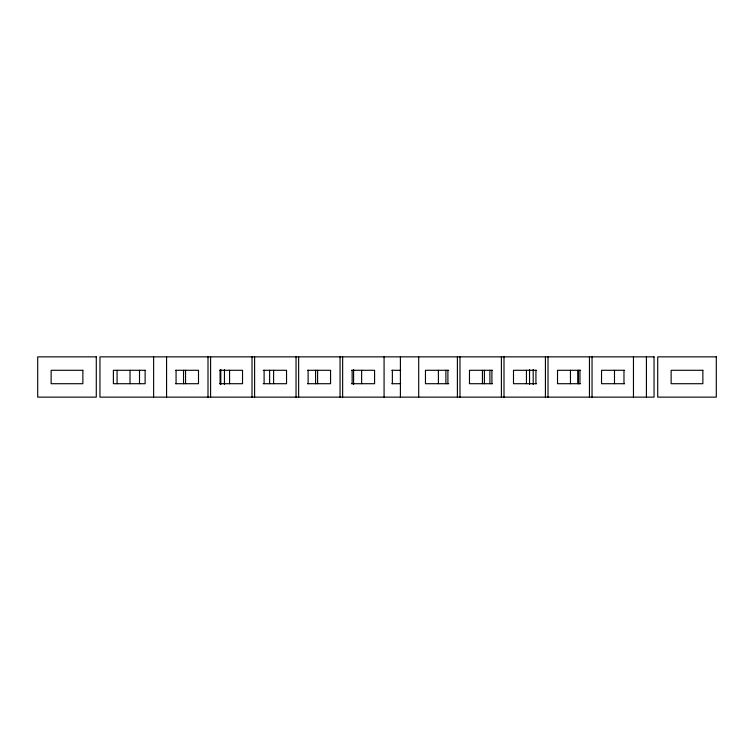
<?xml version="1.0" encoding="UTF-8"?>
<svg xmlns="http://www.w3.org/2000/svg" width="754" height="754" viewBox="0 0 754 754"><rect width="100%" height="100%" fill="white"/><g stroke="black" fill="none" stroke-linecap="round" stroke-linejoin="round"><path stroke-width="1.13" d="M175.635 370.289L198.5 370.289L198.5 383.711L175.635 383.711M219.48 370.289L242.524 370.289L242.524 383.711L219.48 383.711M263.212 370.289L286.539 370.289L286.539 383.711L263.212 383.711M307.519 370.289L330.563 370.289L330.563 383.711L307.519 383.711M351.534 370.289L374.578 370.289L374.578 383.711L351.534 383.711M391.76 370.289L400.732 370.289M448.724 370.289L425.454 370.289L425.454 383.711L448.724 383.711M492.522 370.289L469.478 370.289L469.478 383.711L492.522 383.711M536.537 370.289L513.493 370.289L513.493 383.711L536.537 383.711M580.561 370.289L557.517 370.289L557.517 383.711L580.561 383.711M624.576 370.289L601.532 370.289L601.532 383.711L624.576 383.711M391.76 383.711L400.732 383.711M646.414 356.859L646.414 397.141M633.464 356.859L633.464 397.141M623.973 370.289L623.973 383.711M614.482 370.289L614.482 383.711M592.041 356.859L592.041 397.141M589.449 356.859L589.449 397.141M579.949 370.289L579.949 383.711M578.365 370.289L578.365 383.711M577.932 370.289L577.932 383.711M570.458 370.289L570.458 383.711M548.017 356.859L548.017 397.141M545.425 356.859L545.425 397.141M535.934 370.289L535.934 383.711M533.201 369.517L533.201 384.483M529.544 369.517L529.544 384.483M526.443 370.289L526.443 383.711M504.002 356.859L504.002 397.141M501.41 356.859L501.41 397.141M491.91 370.289L491.91 383.711M489.893 370.289L489.893 383.711M484.379 370.289L484.379 383.711M482.428 370.289L482.428 383.711M459.978 356.859L459.978 397.141M457.395 356.859L457.395 397.141M447.895 370.289L447.895 383.711M445.878 370.289L445.878 383.711M438.404 370.289L438.404 383.711M418.706 356.859L418.706 397.141M400.402 356.859L400.402 397.141M392.363 370.289L392.363 383.711M384.078 356.859L384.078 397.141M361.637 370.289L361.637 383.711M353.598 369.517L353.598 384.483M352.146 370.289L352.146 383.711M342.646 356.859L342.646 397.141M340.054 356.859L340.054 397.141M317.613 370.289L317.613 383.711M315.596 370.289L315.596 383.711M308.122 370.289L308.122 383.711M298.631 356.859L298.631 397.141M296.039 356.859L296.039 397.141M273.598 370.289L273.598 383.711M269.621 370.289L269.621 383.711M264.107 370.289L264.107 383.711M254.607 356.859L254.607 397.141M252.024 356.859L252.024 397.141M229.574 370.289L229.574 383.711M224.456 369.517L224.456 384.483M220.799 369.517L220.799 384.483M220.083 370.289L220.083 383.711M210.592 356.859L210.592 397.141M208 356.859L208 397.141M185.559 370.289L185.559 383.711M183.542 370.289L183.542 383.711M176.068 370.289L176.068 383.711M166.568 356.859L166.568 397.141M153.627 356.859L153.627 397.141M139.518 370.289L139.518 383.711M130.027 370.289L130.027 383.711M117.087 370.289L117.087 383.711M96.286 356.859L37.7 356.859L37.7 397.141L96.286 397.141L96.286 356.859M654.048 356.859L99.952 356.859L99.952 397.141L654.048 397.141L654.048 356.859M716.3 356.859L657.714 356.859L657.714 397.141L716.3 397.141L716.3 356.859M82.865 370.289L51.131 370.289L51.131 383.711L82.865 383.711L82.865 370.289M145.117 370.289L113.383 370.289L113.383 383.711L145.117 383.711L145.117 370.289M702.869 370.289L671.135 370.289L671.135 383.711L702.869 383.711L702.869 370.289"/></g></svg>
